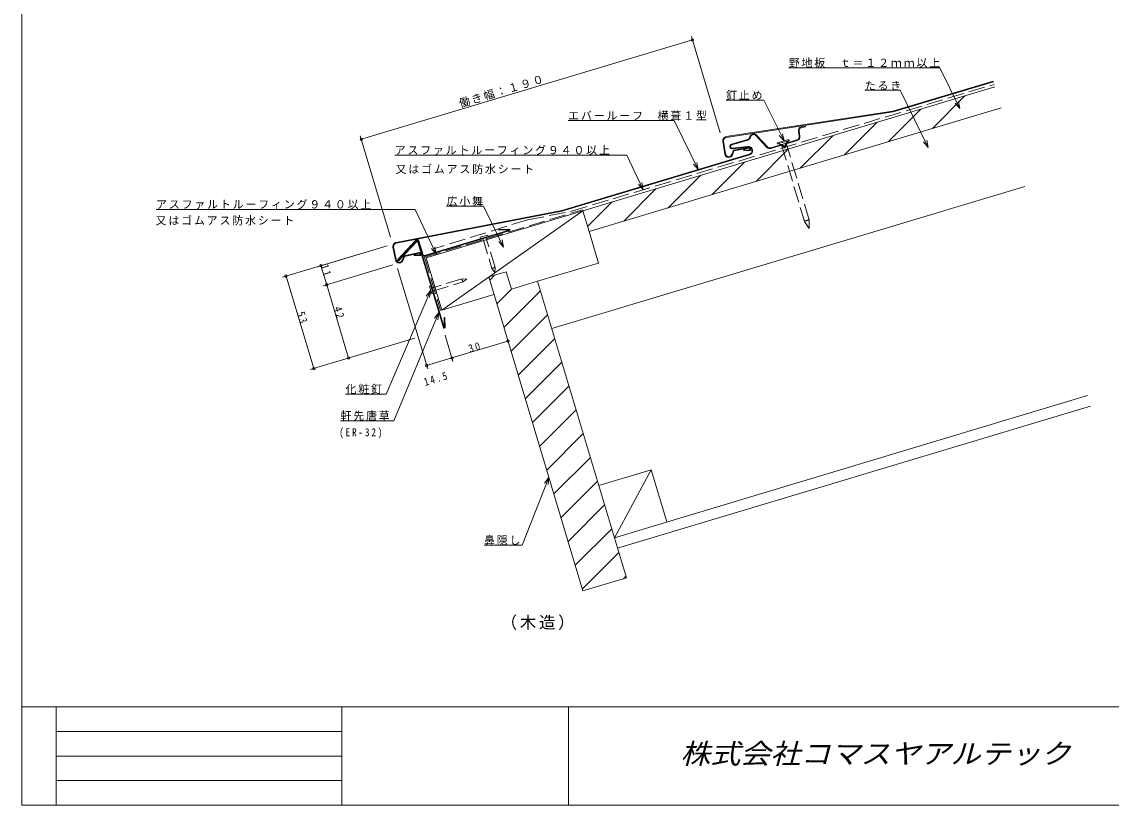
# Model space of a CAD drawing. Units: millimetres, scale not verified. Extents: x -567 to 1761, y -2125 to 401.
# Drawn here: x -567 to 32, y -401 to 29 of the extents above; entities that cross this region are included whole.
import ezdxf
from ezdxf.enums import TextEntityAlignment as Align

# ---------------------------------------------------------------- set-up
doc = ezdxf.new("R2010")
doc.units = ezdxf.units.MM
doc.header["$LTSCALE"] = 3
doc.linetypes.add('DASHED3', pattern=[4, 3, -1])
doc.layers.add('0-0_0', color=7, linetype='Continuous', lineweight=18)
doc.layers.add('0-2_LAYER003', color=7, linetype='Continuous', lineweight=18)
doc.styles.add('HG丸ｺﾞｼｯｸM-PRO', font='')
doc.styles.add('ＭＳ ゴシック', font='')
doc.styles.get('HG丸ｺﾞｼｯｸM-PRO').set_extended_font_data('HG丸ｺﾞｼｯｸM-PRO')
doc.styles.get('ＭＳ ゴシック').set_extended_font_data('MS Gothic')

msp = doc.modelspace()

# ---------------------------------------------------------------- linework, layer by layer
at = {"layer": '0-0_0'}
for p, q in [((-380.364, -35.242), (-198.376, 19.354)), ((-183.072, -31.66), (-198.951, 21.27)), ((-62.435, 4.009), (-145.429, 4.009)), ((-51.336, -18.392), (-62.435, 4.009)), ((-258.594, -74.446), (-32.109, -6.498)), ((-84.262, -8.325), (-103.622, -8.325)), ((-68.724, -39.687), (-84.262, -8.325)), ((-66.453, -29.33), (-48.555, -11.432)), ((-159.114, -13.753), (-179.901, -13.753)), ((-148.015, -36.154), (-159.114, -13.753)), ((-51.336, -18.392), (-53.979, -15.39)), ((-52.124, -14.471), (-51.336, -18.392)), ((-255.146, -85.94), (-28.661, -17.992)), ((-90.697, -36.603), (-72.799, -18.705)), ((-208.456, -24.976), (-266.656, -24.976)), ((-195.137, -51.857), (-208.456, -24.976)), ((-114.941, -43.877), (-97.044, -25.979)), ((-364.242, -88.98), (-380.938, -33.327)), ((-151.726, -37.267), (-145.404, -35.371)), ((-145.26, -35.85), (-151.582, -37.746)), ((-148.015, -36.154), (-150.658, -33.152)), ((-148.802, -32.232), (-148.015, -36.154)), ((-145.26, -35.85), (-146.817, -37.361)), ((-145.404, -35.371), (-145.26, -35.85)), ((-139.185, -51.15), (-121.287, -33.252)), ((-69.511, -35.765), (-68.724, -39.687)), ((-163.429, -58.424), (-145.532, -40.526)), ((-151.582, -37.746), (-151.726, -37.267)), ((-151.582, -37.746), (-149.451, -38.151)), ((-146.817, -37.361), (-149.451, -38.151)), ((-68.724, -39.687), (-71.367, -36.685)), ((-234.426, -43.962), (-362.029, -43.962)), ((-187.674, -65.697), (-169.776, -47.799)), ((-195.137, -51.857), (-197.78, -48.854)), ((-195.925, -47.935), (-195.137, -51.857)), ((-226.178, -58.995), (-225.463, -62.931)), ((-211.918, -72.971), (-194.02, -55.073)), ((-236.162, -80.244), (-218.264, -62.346)), ((-255.996, -83.108), (-242.508, -69.62)), ((-350.802, -73.723), (-493.187, -73.723)), ((-258.594, -74.446), (-344.803, -100.29)), ((-258.594, -74.446), (-336.183, -129.025)), ((-313.267, -72.02), (-333.514, -72.02)), ((-302.167, -94.421), (-313.267, -72.02)), ((-258.594, -74.446), (-255.146, -85.94)), ((-310.868, -87.814), (-315.083, -89.078)), ((-310.638, -88.58), (-310.868, -87.814)), ((-249.974, -103.181), (-255.146, -85.94)), ((-366.17, -93.722), (-423.64, -110.963)), ((-366.17, -93.722), (-404.483, -105.216)), ((-339.905, -94.362), (-339.191, -98.298)), ((-302.167, -94.421), (-304.811, -91.419)), ((-302.955, -90.5), (-302.167, -94.421)), ((-344.803, -100.29), (-336.183, -129.025)), ((-402.568, -104.641), (-399.407, -115.177)), ((-363.009, -104.258), (-401.323, -115.752)), ((-363.009, -104.258), (-401.323, -115.752)), ((-360.473, -106.133), (-343.901, -161.373)), ((-249.974, -103.181), (-283.5, -113.231)), ((-421.724, -110.388), (-406.495, -161.153)), ((-310.321, -110.832), (-300.742, -107.96)), ((-310.321, -110.832), (-258.596, -283.24)), ((-309.815, -112.515), (-307.195, -109.895)), ((-300.742, -107.96), (-297.868, -117.539)), ((-297.868, -117.539), (-283.5, -113.231)), ((-234.649, -276.061), (-283.5, -113.231)), ((-399.407, -115.177), (-387.338, -155.406)), ((-340.912, -119.875), (-342.176, -115.661)), ((-305.899, -125.57), (-297.868, -117.539)), ((-301.983, -138.624), (-281.905, -118.546)), ((-341.678, -120.105), (-340.912, -119.875)), ((-307.447, -120.41), (-336.183, -129.025)), ((-337.767, -130.354), (-362.468, -189.833)), ((-298.066, -151.678), (-277.989, -131.6)), ((-334.351, -142.745), (-330.013, -157.207)), ((-350.941, -144.487), (-408.41, -161.728)), ((-299.755, -146.048), (-330.588, -155.291)), ((-294.15, -164.732), (-274.072, -144.655)), ((-344.476, -159.457), (-330.588, -155.291)), ((-290.233, -177.786), (-270.156, -157.709)), ((-286.317, -190.84), (-266.24, -170.763)), ((-241.257, -254.039), (18.753, -176.032)), ((-282.401, -203.894), (-262.323, -183.817)), ((-239.533, -259.786), (20.477, -181.779)), ((-362.468, -189.833), (-391.816, -189.833)), ((-278.484, -216.949), (-258.407, -196.871)), ((-274.568, -230.003), (-254.49, -209.925)), ((-279.666, -224.14), (-277.294, -220.919)), ((-277.294, -220.919), (-277.737, -224.894)), ((-270.651, -243.057), (-250.574, -222.98)), ((-266.735, -256.111), (-246.658, -236.034)), ((-262.819, -269.165), (-242.741, -249.088)), ((-258.902, -282.219), (-238.825, -262.142)), ((-258.596, -283.24), (-234.649, -276.061)), ((-391.077, -346.95), (-391.077, -400.95))]:
    msp.add_line(p, q, dxfattribs=at)
at = {"layer": '0-0_0', "linetype": 'DASHED3'}
for p, q in [((-264.847, -74.754), (-32.54, -5.061)), ((-149.451, -38.151), (-136.808, -80.295)), ((-345.665, -100.027), (-258.74, -73.959)), ((-288.95, -79.458), (-264.847, -74.754)), ((-288.95, -79.458), (-340.425, -95.343)), ((-136.808, -80.295), (-134.198, -84.21)), ((-313.607, -89.471), (-308.579, -106.233)), ((-306.855, -105.716), (-311.883, -88.954)), ((-345.665, -100.027), (-336.902, -129.24)), ((-308.579, -106.233), (-306.999, -108.369)), ((-306.999, -108.369), (-306.855, -105.716)), ((-325.04, -111.877), (-341.802, -116.906)), ((-341.285, -118.63), (-324.523, -113.601)), ((-322.387, -112.021), (-325.04, -111.877)), ((-324.523, -113.601), (-322.387, -112.021))]:
    msp.add_line(p, q, dxfattribs=at)
at = {"layer": '0-0_0', "color": 3}
for p, q in [((-33.086, -3.241), (-88.168, -19.766)), ((-32.971, -3.624), (-88.08, -20.157)), ((-179.839, -33.792), (-88.168, -19.766)), ((-179.778, -34.188), (-88.08, -20.157)), ((-138.134, -28.274), (-136.339, -28.063)), ((-138.087, -28.671), (-136.292, -28.46)), ((-136.339, -28.063), (-136.292, -28.46)), ((-168.067, -35.279), (-176.874, -37.921)), ((-167.952, -35.662), (-176.759, -38.304)), ((-157.492, -39.682), (-163.363, -33.261)), ((-157.197, -39.412), (-163.068, -32.991)), ((-147.176, -37.469), (-140.917, -35.591)), ((-140.056, -30.768), (-139.652, -33.613)), ((-139.256, -33.557), (-139.66, -30.712)), ((-181.68, -36.3), (-180.606, -43.318)), ((-181.285, -36.239), (-180.211, -43.258)), ((-176.725, -43.559), (-175.834, -41.272)), ((-168.088, -39.168), (-176.378, -40.142)), ((-176.332, -40.539), (-167.814, -39.538)), ((-175.834, -41.272), (-167.441, -39.776)), ((-170.142, -41.32), (-170.108, -40.922)), ((-167.376, -41.557), (-170.142, -41.32)), ((-167.342, -41.159), (-170.108, -40.922)), ((-155.351, -39.921), (-149.092, -38.043)), ((-155.236, -40.304), (-149.198, -38.493)), ((-149.198, -38.493), (-147.406, -40.181)), ((-147.406, -40.181), (-146.84, -37.785)), ((-146.84, -37.785), (-140.802, -35.974)), ((-167.115, -43.45), (-270.148, -74.36)), ((-167, -43.833), (-270.067, -74.753)), ((-361.242, -91.861), (-270.17, -74.366)), ((-361.166, -92.253), (-270.067, -74.753)), ((-362.987, -94.436), (-361.648, -101.409)), ((-362.594, -94.361), (-361.255, -101.333)), ((-357.383, -101.633), (-356.652, -99.526)), ((-356.652, -99.526), (-348.541, -97.76)), ((-351.267, -99.015), (-351.249, -98.616)), ((-348.494, -99.147), (-351.267, -99.015)), ((-348.475, -98.747), (-351.249, -98.616)), ((-236.255, -276.543), (-234.909, -275.196))]:
    msp.add_line(p, q, dxfattribs=at)
at = {"layer": '0-0_0', "color": 2}
for p, q in [((-275.739, -139.099), (-15.73, -61.094)), ((-249.878, -225.304), (-221.143, -216.683)), ((-221.143, -216.683), (-241.257, -254.039)), ((-212.523, -245.418), (-221.143, -216.683))]:
    msp.add_line(p, q, dxfattribs=at)
at = {"layer": '0-0_0', "color": 4}
for p, q in [((-345.684, -99.094), (-299.192, -85.146)), ((-345.569, -99.477), (-299.077, -85.529)), ((-304.757, -84.717), (-299.217, -84.628)), ((-304.751, -85.117), (-304.757, -84.717)), ((-304.751, -85.117), (-299.211, -85.028)), ((-350.341, -90.601), (-360.391, -101.265)), ((-350.05, -90.875), (-360.1, -101.539)), ((-349.759, -91.149), (-359.808, -101.814)), ((-335.261, -138.709), (-349.512, -91.208)), ((-334.878, -138.594), (-349.129, -91.093)), ((-346.431, -98.692), (-348.746, -90.978)), ((-334.849, -133.036), (-334.449, -133.03)), ((-334.849, -133.036), (-334.76, -138.576)), ((-334.449, -133.03), (-334.36, -138.569))]:
    msp.add_line(p, q, dxfattribs=at)
at = {"layer": '0-0_0', "color": 3}
for points in [[(-176.353, -43.704), (-175.543, -41.627), (-167.37, -40.17)], [(-149.092, -38.043), (-147.636, -39.415), (-147.176, -37.469)], [(-357.761, -101.502), (-356.957, -99.183), (-348.626, -97.369)]]:
    msp.add_lwpolyline(points, dxfattribs=at)
at = {"layer": '0-0_0', "linetype": 'DASHED3'}
msp.add_lwpolyline([(-134.198, -84.21), (-134.174, -79.505), (-146.817, -37.361)], dxfattribs=at)
at = {"layer": '0-0_0'}
for points in [[(-234.426, -43.962), (-225.463, -62.931), (-228.05, -59.88)], [(-350.802, -73.723), (-339.191, -98.298), (-341.777, -95.247)], [(-315.083, -89.078), (-314.853, -89.845), (-310.638, -88.58)], [(-342.254, -118.184), (-366.744, -175.142), (-389.011, -175.142)], [(-344.732, -121.324), (-342.254, -118.184), (-342.829, -122.142)], [(-342.176, -115.661), (-342.942, -115.891), (-341.678, -120.105)], [(-340.205, -133.525), (-337.767, -130.354), (-338.293, -134.319)], [(-277.294, -220.919), (-291.876, -258.199), (-312.898, -258.199)]]:
    msp.add_lwpolyline(points, dxfattribs=at)
for centre in [(-198.376, 19.354), (-380.364, -35.242), (-402.568, -104.641), (-421.724, -110.388), (-399.407, -115.177), (-399.407, -115.177), (-299.755, -146.048), (-387.338, -155.406), (-330.588, -155.291), (-330.588, -155.291), (-406.495, -161.153), (-344.476, -159.457)]:
    msp.add_circle(centre, 0.667, dxfattribs=at)
at = {"layer": '0-0_0', "color": 3}
for centre, radius, start, end in [((-137.878, -30.459), 2.2, 96.69923, 188.08359), ((-137.878, -30.459), 1.8, 96.69923, 188.08359), ((-179.506, -35.967), 2.2, 98.69923, 188.70291), ((-179.506, -35.967), 1.8, 98.69923, 188.70291), ((-168.585, -33.555), 1.8, 286.69923, 346.69923), ((-168.585, -33.555), 2.2, 286.69923, 346.69923), ((-164.692, -34.475), 2.2, 42.43953, 166.69923), ((-164.692, -34.475), 1.8, 42.43953, 166.69923), ((-141.434, -33.867), 1.8, 286.69923, 8.08359), ((-141.434, -33.867), 2.2, 286.69923, 8.08359), ((-176.488, -39.206), 1.342, 106.69922, 276.69923), ((-176.488, -39.206), 0.942, 106.69922, 276.69923), ((-167.69, -41.535), 2.4, 286.69923, 99.56221), ((-167.69, -41.535), 2, 286.69923, 93.56294), ((-167.283, -40.662), 0.9, 264.02316, 104.10925), ((-167.283, -40.662), 0.5, 263.6521, 104.10925), ((-155.869, -38.197), 2.2, 222.43954, 286.69923), ((-155.869, -38.197), 1.8, 222.43954, 286.69923), ((-178.431, -42.985), 2.2, 188.70291, 341.41335), ((-178.431, -42.985), 1.8, 188.70291, 341.41335), ((-360.827, -94.021), 2.2, 100.87393, 190.87759), ((-360.827, -94.021), 1.8, 100.87393, 190.87759), ((-359.487, -100.993), 2.2, 190.87759, 343.58803), ((-359.487, -100.993), 1.8, 190.87759, 343.58803), ((-348.434, -98.249), 0.9, 266.19786, 106.28395), ((-348.434, -98.249), 0.5, 265.8268, 106.28395)]:
    msp.add_arc(centre, radius, start, end, dxfattribs=at)
at = {"layer": '0-0_0', "linetype": 'DASHED3'}
for centre, radius, start, end in [((-135.502, -82.253), 2.353, 89.70842, 123.69006), ((-134.186, -81.858), 2.353, 89.70842, 123.69006), ((-307.891, -106.959), 1, 79.95555, 133.44292), ((-307.029, -106.701), 1, 79.95555, 133.44292), ((-324.056, -112.052), 1, 169.95555, 223.44292), ((-323.797, -112.914), 1, 169.95555, 223.44292)]:
    msp.add_arc(centre, radius, start, end, dxfattribs=at)
at = {"layer": '0-0_0', "color": 4}
for centre, radius, start, end in [((-299.209, -85.089), 0.46, 286.69923, 90.95926), ((-299.209, -85.089), 0.0604, 286.69923, 90.92072), ((-349.652, -91.25), 0.946, 16.69923, 136.69923), ((-349.652, -91.25), 0.546, 16.69923, 136.69923), ((-349.652, -91.25), 0.146, 16.69923, 136.69923), ((-360.1, -101.539), 0.4, 136.69923, 316.69923), ((-345.857, -98.519), 1, 196.69923, 286.69923), ((-345.857, -98.519), 0.6, 196.69923, 286.69923), ((-334.82, -138.577), 0.46, 196.69923, 0.95926), ((-334.82, -138.577), 0.0604, 196.69923, 0.92072)]:
    msp.add_arc(centre, radius, start, end, dxfattribs=at)
at = {"layer": '0-2_LAYER003'}
for p, q in [((-567, -346.95), (567, -346.95)), ((-548.1, -346.95), (-548.1, -400.95)), ((-266.54, -346.95), (-266.54, -400.95)), ((-548.1, -360.45), (-391.077, -360.45)), ((-548.1, -373.95), (-391.077, -373.95)), ((-548.1, -387.45), (-391.077, -387.45))]:
    msp.add_line(p, q, dxfattribs=at)
msp.add_lwpolyline([(-567, 400.95), (567, 400.95), (567, -400.95), (-567, -400.95)], close=True, dxfattribs=at)

# ---------------------------------------------------------------- texts
at = {"layer": '0-0_0', "color": 3, "style": 'HG丸ｺﾞｼｯｸM-PRO', "oblique": 15, "width": 1.1}
msp.add_text('株式会社コマスヤアルテック', height=11, dxfattribs=at).set_placement((-205.007, -381.45), align=Align.BOTTOM_LEFT)
at = {"layer": '0-0_0', "attachment_point": 7, "style": 'ＭＳ ゴシック'}
for s, insert, char_height in [('\\T1.17;野地板\u3000ｔ＝１２ｍｍ以上', (-145.429, 4.009), 4.399), ('\\T1.17;たるき', (-103.622, -8.325), 4.399), ('\\T1.17;釘止め', (-179.901, -13.753), 4.399), ('\\T1.17;エバールーフ\u3000横葺１型', (-266.656, -24.976), 4.399), ('\\T1.17;アスファルトルーフィング９４０以上', (-362.029, -43.962), 4.399), ('\\T1.17;又はゴムアス防水シート', (-361.537, -54.375), 4.399), ('\\T1.17;アスファルトルーフィング９４０以上', (-493.187, -73.723), 4.399), ('\\T1.17;広小舞', (-333.514, -72.02), 4.399), ('\\T1.17;又はゴムアス防水シート', (-493.423, -82.556), 4.399), ('\\T1.17;化粧釘', (-389.011, -175.142), 4.399), ('\\T1.17;軒先唐草', (-391.816, -189.833), 4.399), ('\\T1.39;\\W0.85;(ER-32)', (-392.536, -199.507), 4.399), ('\\T1.17;鼻隠し', (-312.898, -258.199), 4.399), ('\\T1.17;（木造）', (-303.75, -304.706), 6.598)]:
    msp.add_mtext(s, dxfattribs=dict(at, insert=insert, char_height=char_height))
at = {"layer": '0-0_0', "char_height": 4.399, "attachment_point": 7, "style": 'ＭＳ ゴシック'}
for s, insert, rotation in [('\\T1.17;働き幅：１９０', (-325.706, -18.305), 16.699), ('\\T1.36;\\W0.9;11', (-402.769, -104.6), 286.699), ('\\T1.36;\\W0.9;53', (-415.93, -130.571), 286.699), ('\\T1.36;\\W0.9;42', (-395.557, -127.841), 286.699), ('\\T1.36;\\W0.9;30', (-320.676, -152.516), 16.688), ('\\T1.38;\\W0.85;14.5', (-345.225, -170.818), 16.699)]:
    msp.add_mtext(s, dxfattribs=dict(at, insert=insert, rotation=rotation))

doc.saveas('drawing.dxf')
